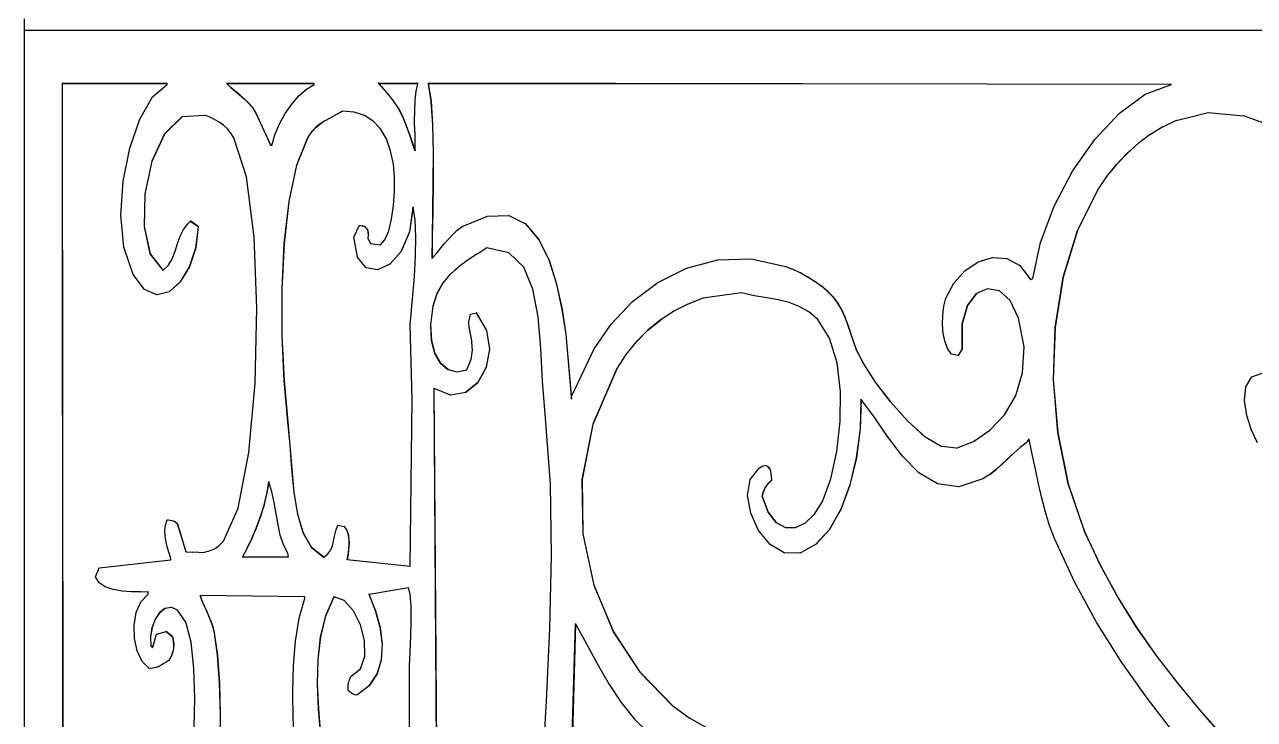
# Model space of a CAD drawing. Header units: inches. Extents: x -343 to 13887, y -13069 to -746.
# Drawn here: x 3742.76 to 3761.96, y -9094.11 to -9083.25 of the extents above; entities that cross this region are included whole.
import ezdxf

# ---------------------------------------------------------------- set-up
doc = ezdxf.new("R2010")
doc.units = ezdxf.units.IN
doc.header["$LTSCALE"] = 17
doc.header["$MEASUREMENT"] = 0
doc.layers.add('OUTLINE', color=1, linetype='Continuous', lineweight=25)

msp = doc.modelspace()

# ---------------------------------------------------------------- linework, layer by layer
for p, q in [((3742.755, -9117.163), (3742.755, -9083.338)), ((3742.755, -9083.338), (3763.077, -9083.338)), ((3743.347, -9084.168), (3743.344, -9084.168)), ((3743.344, -9084.168), (3743.344, -9084.178)), ((3743.347, -9084.178), (3743.344, -9084.178)), ((3743.344, -9084.178), (3743.352, -9097.878)), ((3743.347, -9084.168), (3744.979, -9084.168)), ((3743.347, -9084.178), (3743.347, -9084.168)), ((3744.979, -9084.178), (3743.347, -9084.178)), ((3743.355, -9097.878), (3743.347, -9084.178)), ((3744.754, -9084.382), (3744.979, -9084.188)), ((3744.979, -9084.178), (3744.979, -9084.168)), ((3744.979, -9084.188), (3744.979, -9084.178)), ((3745.906, -9084.168), (3745.917, -9084.178)), ((3745.909, -9084.168), (3745.906, -9084.168)), ((3745.92, -9084.178), (3745.909, -9084.168)), ((3745.909, -9084.168), (3747.276, -9084.168)), ((3745.92, -9084.178), (3745.917, -9084.178)), ((3745.917, -9084.178), (3745.973, -9084.233)), ((3745.976, -9084.233), (3745.92, -9084.178)), ((3747.276, -9084.178), (3745.92, -9084.178)), ((3745.973, -9084.233), (3746.042, -9084.293)), ((3745.976, -9084.233), (3745.973, -9084.233)), ((3746.045, -9084.293), (3745.976, -9084.233)), ((3747.038, -9084.364), (3747.156, -9084.261)), ((3747.156, -9084.261), (3747.276, -9084.188)), ((3747.276, -9084.178), (3747.276, -9084.168)), ((3747.276, -9084.188), (3747.276, -9084.178)), ((3748.277, -9084.168), (3748.412, -9084.317)), ((3748.28, -9084.168), (3748.277, -9084.168)), ((3748.29, -9084.178), (3748.28, -9084.168)), ((3748.28, -9084.168), (3748.896, -9084.168)), ((3748.894, -9084.178), (3748.29, -9084.178)), ((3748.414, -9084.317), (3748.29, -9084.178)), ((3748.871, -9084.289), (3748.894, -9084.178)), ((3748.894, -9084.178), (3748.896, -9084.168)), ((3749.058, -9084.168), (3749.101, -9084.447)), ((3749.061, -9084.168), (3749.058, -9084.168)), ((3749.062, -9084.178), (3749.061, -9084.168)), ((3754.908, -9084.178), (3749.061, -9084.168)), ((3754.908, -9084.178), (3749.062, -9084.178)), ((3749.104, -9084.447), (3749.062, -9084.178)), ((3760.662, -9084.188), (3754.908, -9084.178)), ((3760.254, -9084.34), (3760.662, -9084.188)), ((3744.555, -9084.729), (3744.754, -9084.382)), ((3746.042, -9084.293), (3746.112, -9084.35)), ((3746.045, -9084.293), (3746.042, -9084.293)), ((3746.115, -9084.35), (3746.045, -9084.293)), ((3746.112, -9084.35), (3746.182, -9084.409)), ((3746.115, -9084.35), (3746.112, -9084.35)), ((3746.184, -9084.409), (3746.115, -9084.35)), ((3746.182, -9084.409), (3746.248, -9084.472)), ((3746.184, -9084.409), (3746.182, -9084.409)), ((3746.251, -9084.472), (3746.184, -9084.409)), ((3746.248, -9084.472), (3746.309, -9084.542)), ((3746.251, -9084.472), (3746.248, -9084.472)), ((3746.312, -9084.542), (3746.251, -9084.472)), ((3746.926, -9084.493), (3747.038, -9084.364)), ((3748.412, -9084.317), (3748.512, -9084.441)), ((3748.414, -9084.317), (3748.412, -9084.317)), ((3748.515, -9084.441), (3748.414, -9084.317)), ((3748.512, -9084.441), (3748.589, -9084.555)), ((3748.515, -9084.441), (3748.512, -9084.441)), ((3748.591, -9084.555), (3748.515, -9084.441)), ((3748.847, -9084.591), (3748.855, -9084.432)), ((3748.855, -9084.432), (3748.871, -9084.289)), ((3749.101, -9084.447), (3749.126, -9084.819)), ((3749.104, -9084.447), (3749.101, -9084.447)), ((3749.128, -9084.819), (3749.104, -9084.447)), ((3759.849, -9084.636), (3760.254, -9084.34)), ((3746.309, -9084.542), (3746.363, -9084.624)), ((3746.312, -9084.542), (3746.309, -9084.542)), ((3746.366, -9084.624), (3746.312, -9084.542)), ((3746.363, -9084.624), (3746.599, -9085.142)), ((3746.366, -9084.624), (3746.363, -9084.624)), ((3746.601, -9085.142), (3746.366, -9084.624)), ((3746.735, -9084.803), (3746.824, -9084.641)), ((3746.824, -9084.641), (3746.926, -9084.493)), ((3747.627, -9084.658), (3747.459, -9084.749)), ((3747.63, -9084.658), (3747.627, -9084.658)), ((3747.718, -9084.603), (3747.63, -9084.658)), ((3747.903, -9084.617), (3747.718, -9084.603)), ((3748.063, -9084.669), (3747.903, -9084.617)), ((3748.589, -9084.555), (3748.651, -9084.675)), ((3748.591, -9084.555), (3748.589, -9084.555)), ((3748.654, -9084.675), (3748.591, -9084.555)), ((3748.845, -9084.757), (3748.847, -9084.591)), ((3759.465, -9085.047), (3759.849, -9084.636)), ((3760.738, -9084.748), (3761.236, -9084.624)), ((3761.236, -9084.624), (3761.787, -9084.678)), ((3744.397, -9085.184), (3744.555, -9084.729)), ((3745.218, -9084.688), (3744.94, -9084.955)), ((3744.943, -9084.955), (3745.221, -9084.688)), ((3745.221, -9084.688), (3745.218, -9084.688)), ((3745.221, -9084.688), (3745.568, -9084.665)), ((3745.646, -9084.695), (3745.568, -9084.665)), ((3745.722, -9084.731), (3745.646, -9084.695)), ((3745.793, -9084.774), (3745.722, -9084.731)), ((3745.86, -9084.824), (3745.793, -9084.774)), ((3745.922, -9084.881), (3745.86, -9084.824)), ((3746.664, -9084.972), (3746.735, -9084.803)), ((3747.303, -9084.855), (3747.235, -9084.926)), ((3747.238, -9084.926), (3747.306, -9084.855)), ((3747.377, -9084.798), (3747.303, -9084.855)), ((3747.306, -9084.855), (3747.303, -9084.855)), ((3747.306, -9084.855), (3747.38, -9084.798)), ((3747.38, -9084.798), (3747.377, -9084.798)), ((3747.456, -9084.749), (3747.38, -9084.798)), ((3747.459, -9084.749), (3747.456, -9084.749)), ((3748.2, -9084.758), (3748.063, -9084.669)), ((3748.314, -9084.881), (3748.2, -9084.758)), ((3748.651, -9084.675), (3748.709, -9084.816)), ((3748.654, -9084.675), (3748.651, -9084.675)), ((3748.712, -9084.816), (3748.654, -9084.675)), ((3748.709, -9084.816), (3748.773, -9084.994)), ((3748.712, -9084.816), (3748.709, -9084.816)), ((3748.776, -9084.994), (3748.712, -9084.816)), ((3748.846, -9084.924), (3748.845, -9084.757)), ((3749.126, -9084.819), (3749.135, -9085.251)), ((3749.128, -9084.819), (3749.126, -9084.819)), ((3749.138, -9085.251), (3749.128, -9084.819)), ((3760.528, -9084.85), (3760.333, -9084.97)), ((3760.531, -9084.85), (3760.528, -9084.85)), ((3760.735, -9084.748), (3760.531, -9084.85)), ((3760.738, -9084.748), (3760.735, -9084.748)), ((3762.276, -9084.852), (3761.787, -9084.678)), ((3744.94, -9084.955), (3744.743, -9085.385)), ((3744.746, -9085.385), (3744.943, -9084.955)), ((3744.943, -9084.955), (3744.94, -9084.955)), ((3745.977, -9084.946), (3745.922, -9084.881)), ((3746.024, -9085.018), (3745.977, -9084.946)), ((3746.22, -9085.632), (3746.024, -9085.018)), ((3746.613, -9085.142), (3746.664, -9084.972)), ((3747.173, -9085.018), (3747.001, -9085.449)), ((3747.004, -9085.449), (3747.176, -9085.018)), ((3747.235, -9084.926), (3747.173, -9085.018)), ((3747.176, -9085.018), (3747.173, -9085.018)), ((3747.176, -9085.018), (3747.238, -9084.926)), ((3747.238, -9084.926), (3747.235, -9084.926)), ((3748.404, -9085.037), (3748.314, -9084.881)), ((3748.47, -9085.221), (3748.404, -9085.037)), ((3748.773, -9084.994), (3748.852, -9085.225)), ((3748.776, -9084.994), (3748.773, -9084.994)), ((3748.851, -9085.217), (3748.776, -9084.994)), ((3748.846, -9084.924), (3748.851, -9085.217)), ((3759.119, -9085.541), (3759.465, -9085.047)), ((3760.33, -9084.97), (3760.145, -9085.109)), ((3760.333, -9084.97), (3760.33, -9084.97)), ((3744.293, -9085.699), (3744.397, -9085.184)), ((3746.601, -9085.142), (3746.599, -9085.142)), ((3746.613, -9085.142), (3746.601, -9085.142)), ((3748.513, -9085.433), (3748.47, -9085.221)), ((3748.852, -9085.225), (3748.851, -9085.217)), ((3760.142, -9085.109), (3759.966, -9085.266)), ((3759.969, -9085.266), (3760.145, -9085.109)), ((3760.145, -9085.109), (3760.142, -9085.109)), ((3744.743, -9085.385), (3744.634, -9085.895)), ((3744.637, -9085.895), (3744.746, -9085.385)), ((3744.746, -9085.385), (3744.743, -9085.385)), ((3749.135, -9085.251), (3749.134, -9085.71)), ((3749.138, -9085.251), (3749.135, -9085.251)), ((3749.137, -9085.71), (3749.138, -9085.251)), ((3759.966, -9085.266), (3759.802, -9085.438)), ((3759.804, -9085.438), (3759.969, -9085.266)), ((3759.969, -9085.266), (3759.966, -9085.266)), ((3747.001, -9085.449), (3746.881, -9086.014)), ((3746.884, -9086.014), (3747.004, -9085.449)), ((3747.004, -9085.449), (3747.001, -9085.449)), ((3748.531, -9085.637), (3748.513, -9085.433)), ((3758.83, -9086.087), (3759.119, -9085.541)), ((3759.802, -9085.438), (3759.65, -9085.625)), ((3759.653, -9085.625), (3759.804, -9085.438)), ((3759.804, -9085.438), (3759.802, -9085.438)), ((3744.258, -9086.23), (3744.293, -9085.699)), ((3746.338, -9086.565), (3746.22, -9085.632)), ((3748.532, -9085.857), (3748.531, -9085.637)), ((3749.134, -9085.71), (3749.128, -9086.161)), ((3749.131, -9086.161), (3749.137, -9085.71)), ((3749.137, -9085.71), (3749.134, -9085.71)), ((3759.65, -9085.625), (3759.513, -9085.827)), ((3759.516, -9085.827), (3759.653, -9085.625)), ((3759.653, -9085.625), (3759.65, -9085.625)), ((3744.634, -9085.895), (3744.622, -9086.405)), ((3744.625, -9086.405), (3744.637, -9085.895)), ((3744.637, -9085.895), (3744.634, -9085.895)), ((3748.517, -9086.079), (3748.532, -9085.857)), ((3759.513, -9085.827), (3759.193, -9086.469)), ((3759.196, -9086.469), (3759.516, -9085.827)), ((3759.516, -9085.827), (3759.513, -9085.827)), ((3746.881, -9086.014), (3746.806, -9086.673)), ((3746.809, -9086.673), (3746.884, -9086.014)), ((3746.884, -9086.014), (3746.881, -9086.014)), ((3748.486, -9086.289), (3748.517, -9086.079)), ((3748.822, -9086.096), (3748.765, -9086.491)), ((3748.768, -9086.491), (3748.824, -9086.106)), ((3748.824, -9086.106), (3748.822, -9086.096)), ((3748.855, -9086.3), (3748.824, -9086.106)), ((3749.128, -9086.161), (3749.121, -9086.57)), ((3749.123, -9086.57), (3749.131, -9086.161)), ((3749.131, -9086.161), (3749.128, -9086.161)), ((3758.617, -9086.656), (3758.83, -9086.087)), ((3744.305, -9086.73), (3744.258, -9086.23)), ((3745.235, -9086.45), (3745.303, -9086.366)), ((3745.303, -9086.366), (3745.347, -9086.324)), ((3745.35, -9086.324), (3745.347, -9086.324)), ((3745.347, -9086.324), (3745.349, -9086.326)), ((3745.35, -9086.324), (3745.349, -9086.326)), ((3745.349, -9086.326), (3745.465, -9086.407)), ((3745.465, -9086.407), (3745.35, -9086.324)), ((3747.894, -9086.573), (3747.983, -9086.387)), ((3747.986, -9086.387), (3747.983, -9086.387)), ((3747.986, -9086.387), (3748.028, -9086.393)), ((3748.44, -9086.471), (3748.486, -9086.289)), ((3748.865, -9086.565), (3748.855, -9086.3)), ((3749.588, -9086.407), (3749.985, -9086.242)), ((3749.985, -9086.242), (3750.313, -9086.233)), ((3750.316, -9086.233), (3750.313, -9086.233)), ((3750.316, -9086.233), (3750.576, -9086.365)), ((3750.576, -9086.365), (3750.784, -9086.609)), ((3750.579, -9086.365), (3750.576, -9086.365)), ((3750.787, -9086.609), (3750.579, -9086.365)), ((3744.622, -9086.405), (3744.714, -9086.831)), ((3744.625, -9086.405), (3744.622, -9086.405)), ((3744.717, -9086.831), (3744.625, -9086.405)), ((3745.144, -9086.672), (3745.184, -9086.555)), ((3745.184, -9086.555), (3745.235, -9086.45)), ((3745.465, -9086.407), (3745.427, -9086.741)), ((3745.43, -9086.741), (3745.468, -9086.407)), ((3745.468, -9086.407), (3745.465, -9086.407)), ((3746.382, -9087.684), (3746.338, -9086.565)), ((3747.953, -9086.883), (3747.894, -9086.573)), ((3748.031, -9086.393), (3748.028, -9086.393)), ((3748.031, -9086.393), (3748.064, -9086.407)), ((3748.064, -9086.407), (3748.091, -9086.429)), ((3748.067, -9086.407), (3748.064, -9086.407)), ((3748.094, -9086.429), (3748.067, -9086.407)), ((3748.091, -9086.429), (3748.109, -9086.459)), ((3748.094, -9086.429), (3748.091, -9086.429)), ((3748.112, -9086.459), (3748.094, -9086.429)), ((3748.109, -9086.459), (3748.119, -9086.496)), ((3748.112, -9086.459), (3748.109, -9086.459)), ((3748.122, -9086.496), (3748.112, -9086.459)), ((3748.121, -9086.541), (3748.115, -9086.594)), ((3748.118, -9086.594), (3748.124, -9086.541)), ((3748.119, -9086.496), (3748.121, -9086.541)), ((3748.122, -9086.496), (3748.119, -9086.496)), ((3748.124, -9086.541), (3748.121, -9086.541)), ((3748.124, -9086.541), (3748.122, -9086.496)), ((3748.38, -9086.612), (3748.44, -9086.471)), ((3748.765, -9086.491), (3748.633, -9086.795)), ((3748.636, -9086.795), (3748.768, -9086.491)), ((3748.768, -9086.491), (3748.765, -9086.491)), ((3748.859, -9086.867), (3748.865, -9086.565)), ((3749.121, -9086.57), (3749.117, -9086.905)), ((3749.12, -9086.902), (3749.123, -9086.57)), ((3749.123, -9086.57), (3749.121, -9086.57)), ((3749.373, -9086.601), (3749.44, -9086.528)), ((3749.44, -9086.528), (3749.512, -9086.463)), ((3749.512, -9086.463), (3749.588, -9086.407)), ((3759.193, -9086.469), (3758.971, -9087.196)), ((3758.974, -9087.196), (3759.196, -9086.469)), ((3759.196, -9086.469), (3759.193, -9086.469)), ((3744.449, -9087.154), (3744.305, -9086.73)), ((3745.105, -9086.793), (3745.144, -9086.672)), ((3745.427, -9086.741), (3745.33, -9087.036)), ((3745.332, -9087.036), (3745.43, -9086.741)), ((3745.43, -9086.741), (3745.427, -9086.741)), ((3746.806, -9086.673), (3746.772, -9087.386)), ((3746.775, -9087.386), (3746.809, -9086.673)), ((3746.809, -9086.673), (3746.806, -9086.673)), ((3748.115, -9086.594), (3748.16, -9086.677)), ((3748.118, -9086.594), (3748.115, -9086.594)), ((3748.162, -9086.677), (3748.118, -9086.594)), ((3748.162, -9086.677), (3748.16, -9086.677)), ((3748.307, -9086.698), (3748.162, -9086.677)), ((3748.307, -9086.698), (3748.38, -9086.612)), ((3749.181, -9086.832), (3749.244, -9086.756)), ((3749.244, -9086.756), (3749.308, -9086.677)), ((3749.308, -9086.677), (3749.373, -9086.601)), ((3749.971, -9086.739), (3749.83, -9086.831)), ((3750.317, -9086.817), (3749.971, -9086.739)), ((3750.784, -9086.609), (3750.944, -9086.933)), ((3750.787, -9086.609), (3750.784, -9086.609)), ((3750.947, -9086.933), (3750.787, -9086.609)), ((3758.497, -9087.216), (3758.617, -9086.656)), ((3744.714, -9086.831), (3744.92, -9087.092)), ((3744.717, -9086.831), (3744.714, -9086.831)), ((3744.921, -9087.09), (3744.717, -9086.831)), ((3745.001, -9087.012), (3745.06, -9086.909)), ((3745.06, -9086.909), (3745.105, -9086.793)), ((3748.086, -9087.05), (3747.953, -9086.883)), ((3748.633, -9086.795), (3748.456, -9086.996)), ((3748.459, -9086.996), (3748.636, -9086.795)), ((3748.636, -9086.795), (3748.633, -9086.795)), ((3748.841, -9087.18), (3748.859, -9086.867)), ((3749.117, -9086.905), (3749.12, -9086.902)), ((3749.12, -9086.902), (3749.181, -9086.832)), ((3749.68, -9086.926), (3749.539, -9087.03)), ((3749.683, -9086.926), (3749.68, -9086.926)), ((3749.828, -9086.831), (3749.683, -9086.926)), ((3749.83, -9086.831), (3749.828, -9086.831)), ((3750.549, -9087.043), (3750.317, -9086.817)), ((3750.944, -9086.933), (3751.062, -9087.307)), ((3750.947, -9086.933), (3750.944, -9086.933)), ((3751.065, -9087.307), (3750.947, -9086.933)), ((3753.091, -9087.056), (3753.579, -9086.926)), ((3753.579, -9086.926), (3754.099, -9086.911)), ((3754.102, -9086.911), (3754.099, -9086.911)), ((3754.102, -9086.911), (3754.639, -9087.03)), ((3757.436, -9087.099), (3757.643, -9086.96)), ((3757.643, -9086.96), (3757.867, -9086.89)), ((3757.87, -9086.89), (3757.867, -9086.89)), ((3757.87, -9086.89), (3758.091, -9086.903)), ((3758.094, -9086.903), (3758.091, -9086.903)), ((3758.094, -9086.903), (3758.297, -9087.014)), ((3744.629, -9087.389), (3744.449, -9087.154)), ((3744.92, -9087.092), (3744.921, -9087.09)), ((3744.921, -9087.09), (3745.001, -9087.012)), ((3745.33, -9087.036), (3745.186, -9087.272)), ((3745.189, -9087.272), (3745.332, -9087.036)), ((3745.332, -9087.036), (3745.33, -9087.036)), ((3748.264, -9087.084), (3748.086, -9087.05)), ((3748.266, -9087.084), (3748.264, -9087.084)), ((3748.456, -9086.996), (3748.266, -9087.084)), ((3748.459, -9086.996), (3748.456, -9086.996)), ((3749.403, -9087.148), (3749.286, -9087.287)), ((3749.289, -9087.287), (3749.405, -9087.148)), ((3749.536, -9087.03), (3749.403, -9087.148)), ((3749.405, -9087.148), (3749.403, -9087.148)), ((3749.405, -9087.148), (3749.539, -9087.03)), ((3749.539, -9087.03), (3749.536, -9087.03)), ((3750.693, -9087.387), (3750.549, -9087.043)), ((3752.643, -9087.281), (3753.091, -9087.056)), ((3754.642, -9087.03), (3754.639, -9087.03)), ((3754.642, -9087.03), (3754.756, -9087.075)), ((3754.759, -9087.075), (3754.756, -9087.075)), ((3754.759, -9087.075), (3754.871, -9087.129)), ((3754.874, -9087.129), (3754.871, -9087.129)), ((3754.874, -9087.129), (3754.982, -9087.19)), ((3757.263, -9087.293), (3757.436, -9087.099)), ((3758.297, -9087.014), (3758.467, -9087.237)), ((3758.3, -9087.014), (3758.297, -9087.014)), ((3758.469, -9087.236), (3758.3, -9087.014)), ((3745.186, -9087.272), (3745.012, -9087.425)), ((3745.015, -9087.425), (3745.189, -9087.272)), ((3745.189, -9087.272), (3745.186, -9087.272)), ((3748.818, -9087.48), (3748.841, -9087.18)), ((3749.286, -9087.287), (3749.193, -9087.453)), ((3749.196, -9087.453), (3749.289, -9087.287)), ((3749.289, -9087.287), (3749.286, -9087.287)), ((3751.062, -9087.307), (3751.148, -9087.702)), ((3751.065, -9087.307), (3751.062, -9087.307)), ((3751.151, -9087.702), (3751.065, -9087.307)), ((3752.247, -9087.579), (3752.643, -9087.281)), ((3754.985, -9087.19), (3754.982, -9087.19)), ((3754.985, -9087.19), (3755.09, -9087.259)), ((3755.092, -9087.259), (3755.09, -9087.259)), ((3755.092, -9087.259), (3755.191, -9087.335)), ((3755.191, -9087.335), (3755.287, -9087.417)), ((3755.194, -9087.335), (3755.191, -9087.335)), ((3755.29, -9087.417), (3755.194, -9087.335)), ((3757.142, -9087.527), (3757.263, -9087.293)), ((3758.467, -9087.237), (3758.469, -9087.236)), ((3758.469, -9087.236), (3758.497, -9087.216)), ((3758.971, -9087.196), (3758.847, -9087.983)), ((3758.849, -9087.983), (3758.974, -9087.196)), ((3758.974, -9087.196), (3758.971, -9087.196)), ((3744.821, -9087.471), (3744.629, -9087.389)), ((3744.824, -9087.471), (3744.821, -9087.471)), ((3744.823, -9087.471), (3744.824, -9087.471)), ((3745.012, -9087.425), (3744.824, -9087.471)), ((3745.015, -9087.425), (3745.012, -9087.425)), ((3746.772, -9087.386), (3746.774, -9088.114)), ((3746.775, -9087.386), (3746.772, -9087.386)), ((3746.777, -9088.114), (3746.775, -9087.386)), ((3748.778, -9087.942), (3748.818, -9087.48)), ((3749.193, -9087.453), (3749.131, -9087.652)), ((3749.134, -9087.652), (3749.196, -9087.453)), ((3749.196, -9087.453), (3749.193, -9087.453)), ((3750.773, -9087.818), (3750.693, -9087.387)), ((3753.343, -9087.527), (3753.115, -9087.617)), ((3753.346, -9087.527), (3753.343, -9087.527)), ((3753.947, -9087.444), (3753.346, -9087.527)), ((3754.151, -9087.487), (3753.947, -9087.444)), ((3754.343, -9087.521), (3754.151, -9087.487)), ((3754.523, -9087.553), (3754.343, -9087.521)), ((3755.287, -9087.417), (3755.375, -9087.507)), ((3755.29, -9087.417), (3755.287, -9087.417)), ((3755.378, -9087.507), (3755.29, -9087.417)), ((3755.375, -9087.507), (3755.452, -9087.604)), ((3755.378, -9087.507), (3755.375, -9087.507)), ((3755.455, -9087.604), (3755.378, -9087.507)), ((3757.109, -9087.652), (3757.142, -9087.527)), ((3757.617, -9087.455), (3757.477, -9087.641)), ((3757.48, -9087.641), (3757.62, -9087.455)), ((3757.62, -9087.455), (3757.617, -9087.455)), ((3757.792, -9087.377), (3757.62, -9087.455)), ((3757.976, -9087.412), (3757.792, -9087.377)), ((3758.145, -9087.564), (3757.976, -9087.412)), ((3746.354, -9088.853), (3746.382, -9087.684)), ((3749.131, -9087.652), (3749.095, -9087.94)), ((3749.098, -9087.94), (3749.134, -9087.652)), ((3749.134, -9087.652), (3749.131, -9087.652)), ((3751.148, -9087.702), (3751.208, -9088.087)), ((3751.151, -9087.702), (3751.148, -9087.702)), ((3751.211, -9088.087), (3751.151, -9087.702)), ((3751.912, -9087.93), (3752.247, -9087.579)), ((3752.891, -9087.731), (3752.684, -9087.868)), ((3752.894, -9087.731), (3752.891, -9087.731)), ((3753.113, -9087.617), (3752.894, -9087.731)), ((3753.115, -9087.617), (3753.113, -9087.617)), ((3754.692, -9087.594), (3754.523, -9087.553)), ((3754.851, -9087.653), (3754.692, -9087.594)), ((3755, -9087.738), (3754.851, -9087.653)), ((3755.452, -9087.604), (3755.513, -9087.709)), ((3755.455, -9087.604), (3755.452, -9087.604)), ((3755.516, -9087.709), (3755.455, -9087.604)), ((3755.513, -9087.709), (3755.563, -9087.821)), ((3755.516, -9087.709), (3755.513, -9087.709)), ((3755.566, -9087.821), (3755.516, -9087.709)), ((3757.091, -9087.792), (3757.109, -9087.652)), ((3757.477, -9087.641), (3757.394, -9087.929)), ((3757.397, -9087.929), (3757.48, -9087.641)), ((3757.48, -9087.641), (3757.477, -9087.641)), ((3758.276, -9087.838), (3758.145, -9087.564)), ((3749.693, -9087.893), (3749.72, -9087.776)), ((3749.698, -9088.001), (3749.693, -9087.893)), ((3749.72, -9087.776), (3749.809, -9087.755)), ((3749.812, -9087.755), (3749.808, -9087.756)), ((3749.812, -9087.755), (3749.809, -9087.755)), ((3749.809, -9087.755), (3749.97, -9088.028)), ((3749.973, -9088.028), (3749.812, -9087.755)), ((3750.814, -9088.306), (3750.773, -9087.818)), ((3752.681, -9087.868), (3752.484, -9088.027)), ((3752.487, -9088.027), (3752.684, -9087.868)), ((3752.684, -9087.868), (3752.681, -9087.868)), ((3755.139, -9087.859), (3755, -9087.738)), ((3755.325, -9088.152), (3755.139, -9087.859)), ((3755.563, -9087.821), (3755.607, -9087.94)), ((3755.566, -9087.821), (3755.563, -9087.821)), ((3755.61, -9087.94), (3755.566, -9087.821)), ((3757.088, -9087.938), (3757.091, -9087.792)), ((3758.361, -9088.287), (3758.276, -9087.838)), ((3746.774, -9088.114), (3746.806, -9088.817)), ((3746.777, -9088.114), (3746.774, -9088.114)), ((3746.809, -9088.817), (3746.777, -9088.114)), ((3748.807, -9089.103), (3748.778, -9087.942)), ((3749.095, -9087.94), (3749.107, -9088.188)), ((3749.098, -9087.94), (3749.095, -9087.94)), ((3749.109, -9088.188), (3749.098, -9087.94)), ((3749.698, -9088.001), (3749.741, -9088.217)), ((3749.973, -9088.028), (3749.97, -9088.028)), ((3749.97, -9088.028), (3750.015, -9088.322)), ((3750.018, -9088.322), (3749.973, -9088.028)), ((3751.208, -9088.087), (3751.296, -9089.103)), ((3751.211, -9088.087), (3751.208, -9088.087)), ((3751.296, -9089.062), (3751.211, -9088.087)), ((3751.649, -9088.315), (3751.912, -9087.93)), ((3752.484, -9088.027), (3752.304, -9088.208)), ((3752.307, -9088.208), (3752.487, -9088.027)), ((3752.487, -9088.027), (3752.484, -9088.027)), ((3755.607, -9087.94), (3755.693, -9088.197)), ((3755.61, -9087.94), (3755.607, -9087.94)), ((3755.696, -9088.197), (3755.61, -9087.94)), ((3757.1, -9088.08), (3757.088, -9087.938)), ((3757.128, -9088.211), (3757.1, -9088.08)), ((3757.394, -9087.929), (3757.392, -9088.315)), ((3757.397, -9087.929), (3757.394, -9087.929)), ((3757.395, -9088.315), (3757.397, -9087.929)), ((3758.847, -9087.983), (3758.818, -9088.801)), ((3758.821, -9088.801), (3758.849, -9087.983)), ((3758.849, -9087.983), (3758.847, -9087.983)), ((3749.109, -9088.188), (3749.107, -9088.188)), ((3749.107, -9088.188), (3749.159, -9088.39)), ((3749.162, -9088.39), (3749.109, -9088.188)), ((3749.75, -9088.339), (3749.741, -9088.217)), ((3750.843, -9088.82), (3750.814, -9088.306)), ((3752.304, -9088.208), (3752.143, -9088.408)), ((3752.146, -9088.408), (3752.307, -9088.208)), ((3752.307, -9088.208), (3752.304, -9088.208)), ((3755.441, -9088.537), (3755.325, -9088.152)), ((3755.693, -9088.197), (3755.743, -9088.336)), ((3755.696, -9088.197), (3755.693, -9088.197)), ((3755.746, -9088.336), (3755.696, -9088.197)), ((3757.172, -9088.32), (3757.128, -9088.211)), ((3758.339, -9088.692), (3758.361, -9088.287)), ((3749.162, -9088.39), (3749.159, -9088.39)), ((3749.159, -9088.39), (3749.247, -9088.542)), ((3749.25, -9088.542), (3749.162, -9088.39)), ((3749.662, -9088.647), (3749.728, -9088.48)), ((3749.728, -9088.48), (3749.75, -9088.339)), ((3750.015, -9088.322), (3749.963, -9088.605)), ((3749.966, -9088.605), (3750.018, -9088.322)), ((3750.018, -9088.322), (3750.015, -9088.322)), ((3751.296, -9089.062), (3751.649, -9088.315)), ((3752.143, -9088.408), (3752.003, -9088.626)), ((3752.006, -9088.626), (3752.146, -9088.408)), ((3752.146, -9088.408), (3752.143, -9088.408)), ((3755.743, -9088.336), (3755.854, -9088.554)), ((3755.746, -9088.336), (3755.743, -9088.336)), ((3755.857, -9088.554), (3755.746, -9088.336)), ((3757.23, -9088.398), (3757.172, -9088.32)), ((3757.334, -9088.419), (3757.23, -9088.398)), ((3757.392, -9088.315), (3757.334, -9088.419)), ((3757.336, -9088.419), (3757.334, -9088.419)), ((3757.336, -9088.419), (3757.395, -9088.315)), ((3757.395, -9088.315), (3757.392, -9088.315)), ((3749.25, -9088.542), (3749.247, -9088.542)), ((3749.247, -9088.542), (3749.364, -9088.639)), ((3749.367, -9088.639), (3749.25, -9088.542)), ((3749.367, -9088.639), (3749.364, -9088.639)), ((3749.367, -9088.639), (3749.504, -9088.676)), ((3749.504, -9088.676), (3749.662, -9088.647)), ((3749.963, -9088.605), (3749.832, -9088.842)), ((3749.834, -9088.842), (3749.966, -9088.605)), ((3749.966, -9088.605), (3749.963, -9088.605)), ((3752.003, -9088.626), (3751.629, -9089.492)), ((3751.632, -9089.492), (3752.006, -9088.626)), ((3752.006, -9088.626), (3752.003, -9088.626)), ((3755.493, -9088.983), (3755.441, -9088.537)), ((3755.854, -9088.554), (3756.038, -9088.837)), ((3755.857, -9088.554), (3755.854, -9088.554)), ((3756.04, -9088.837), (3755.857, -9088.554)), ((3758.23, -9089.048), (3758.339, -9088.692)), ((3761.917, -9088.757), (3762.105, -9088.689)), ((3746.256, -9089.939), (3746.354, -9088.853)), ((3746.806, -9088.817), (3746.864, -9089.456)), ((3746.809, -9088.817), (3746.806, -9088.817)), ((3746.866, -9089.456), (3746.809, -9088.817)), ((3749.832, -9088.842), (3749.64, -9088.999)), ((3749.642, -9088.999), (3749.834, -9088.842)), ((3749.834, -9088.842), (3749.832, -9088.842)), ((3750.884, -9089.332), (3750.843, -9088.82)), ((3756.038, -9088.837), (3756.273, -9089.147)), ((3756.04, -9088.837), (3756.038, -9088.837)), ((3756.276, -9089.147), (3756.04, -9088.837)), ((3758.818, -9088.801), (3758.886, -9089.624)), ((3758.821, -9088.801), (3758.818, -9088.801)), ((3758.889, -9089.624), (3758.821, -9088.801)), ((3761.822, -9088.912), (3761.917, -9088.757)), ((3749.146, -9088.938), (3749.205, -9097.191)), ((3749.149, -9088.938), (3749.146, -9088.938)), ((3749.208, -9097.187), (3749.149, -9088.938)), ((3749.405, -9089.042), (3749.149, -9088.938)), ((3749.408, -9089.042), (3749.405, -9089.042)), ((3749.64, -9088.999), (3749.408, -9089.042)), ((3749.642, -9088.999), (3749.64, -9088.999)), ((3751.296, -9089.103), (3751.296, -9089.062)), ((3755.49, -9089.455), (3755.493, -9088.983)), ((3758.053, -9089.349), (3758.23, -9089.048)), ((3761.802, -9089.122), (3761.822, -9088.912)), ((3748.778, -9091.716), (3748.807, -9089.103)), ((3755.817, -9089.103), (3755.803, -9089.565)), ((3755.806, -9089.565), (3755.82, -9089.107)), ((3755.82, -9089.107), (3755.817, -9089.103)), ((3756.019, -9089.377), (3755.82, -9089.107)), ((3756.273, -9089.147), (3756.539, -9089.444)), ((3756.276, -9089.147), (3756.273, -9089.147)), ((3756.542, -9089.444), (3756.276, -9089.147)), ((3761.838, -9089.358), (3761.802, -9089.122)), ((3746.864, -9089.456), (3746.898, -9089.822)), ((3746.866, -9089.456), (3746.864, -9089.456)), ((3746.9, -9089.822), (3746.866, -9089.456)), ((3750.966, -9090.43), (3750.884, -9089.332)), ((3755.437, -9089.92), (3755.49, -9089.455)), ((3756.231, -9089.687), (3756.019, -9089.377)), ((3756.539, -9089.444), (3756.813, -9089.69)), ((3756.542, -9089.444), (3756.539, -9089.444)), ((3756.816, -9089.69), (3756.542, -9089.444)), ((3757.826, -9089.59), (3758.053, -9089.349)), ((3761.912, -9089.589), (3761.838, -9089.358)), ((3751.629, -9089.492), (3751.46, -9090.361)), ((3751.463, -9090.361), (3751.632, -9089.492)), ((3751.632, -9089.492), (3751.629, -9089.492)), ((3755.803, -9089.565), (3755.745, -9090.018)), ((3755.747, -9090.018), (3755.806, -9089.565)), ((3755.806, -9089.565), (3755.803, -9089.565)), ((3757.571, -9089.766), (3757.826, -9089.59)), ((3758.889, -9089.624), (3758.886, -9089.624)), ((3758.886, -9089.624), (3759.049, -9090.425)), ((3759.052, -9090.425), (3758.889, -9089.624)), ((3762.007, -9089.784), (3761.912, -9089.589)), ((3746.898, -9089.822), (3746.926, -9090.197)), ((3746.9, -9089.822), (3746.898, -9089.822)), ((3746.929, -9090.197), (3746.9, -9089.822)), ((3756.462, -9089.993), (3756.231, -9089.687)), ((3756.816, -9089.69), (3756.813, -9089.69)), ((3756.816, -9089.69), (3757.076, -9089.845)), ((3757.079, -9089.845), (3757.076, -9089.845)), ((3757.304, -9089.871), (3757.079, -9089.845)), ((3757.304, -9089.871), (3757.571, -9089.766)), ((3758.394, -9089.788), (3758.301, -9089.86)), ((3758.438, -9089.726), (3758.394, -9089.788)), ((3758.397, -9089.788), (3758.394, -9089.788)), ((3758.397, -9089.788), (3758.439, -9089.729)), ((3758.439, -9089.729), (3758.438, -9089.726)), ((3758.49, -9089.963), (3758.439, -9089.729)), ((3746.091, -9090.807), (3746.256, -9089.939)), ((3755.343, -9090.347), (3755.437, -9089.92)), ((3755.745, -9090.018), (3755.643, -9090.444)), ((3755.646, -9090.444), (3755.747, -9090.018)), ((3755.747, -9090.018), (3755.745, -9090.018)), ((3756.718, -9090.253), (3756.462, -9089.993)), ((3758.206, -9089.942), (3758.021, -9090.116)), ((3758.024, -9090.116), (3758.209, -9089.942)), ((3758.299, -9089.86), (3758.206, -9089.942)), ((3758.209, -9089.942), (3758.206, -9089.942)), ((3758.209, -9089.942), (3758.301, -9089.86)), ((3758.301, -9089.86), (3758.299, -9089.86)), ((3758.539, -9090.197), (3758.49, -9089.963)), ((3746.926, -9090.197), (3746.961, -9090.562)), ((3746.929, -9090.197), (3746.926, -9090.197)), ((3746.964, -9090.562), (3746.929, -9090.197)), ((3754.082, -9090.36), (3754.226, -9090.182)), ((3754.226, -9090.182), (3754.255, -9090.159)), ((3754.255, -9090.159), (3754.284, -9090.146)), ((3754.284, -9090.146), (3754.312, -9090.142)), ((3754.315, -9090.142), (3754.312, -9090.142)), ((3754.312, -9090.142), (3754.314, -9090.142)), ((3754.315, -9090.142), (3754.314, -9090.142)), ((3754.339, -9090.147), (3754.315, -9090.142)), ((3754.342, -9090.147), (3754.339, -9090.147)), ((3754.342, -9090.147), (3754.364, -9090.162)), ((3754.364, -9090.162), (3754.385, -9090.188)), ((3754.366, -9090.162), (3754.364, -9090.162)), ((3754.388, -9090.188), (3754.366, -9090.162)), ((3754.385, -9090.188), (3754.403, -9090.223)), ((3754.388, -9090.188), (3754.385, -9090.188)), ((3754.406, -9090.223), (3754.388, -9090.188)), ((3754.403, -9090.223), (3754.418, -9090.368)), ((3754.406, -9090.223), (3754.403, -9090.223)), ((3754.421, -9090.368), (3754.406, -9090.223)), ((3757.925, -9090.201), (3757.824, -9090.28)), ((3757.827, -9090.28), (3757.928, -9090.201)), ((3758.021, -9090.116), (3757.925, -9090.201)), ((3757.928, -9090.201), (3757.925, -9090.201)), ((3757.928, -9090.201), (3758.024, -9090.116)), ((3758.024, -9090.116), (3758.021, -9090.116)), ((3758.587, -9090.426), (3758.539, -9090.197)), ((3746.535, -9090.592), (3746.571, -9090.395)), ((3746.569, -9090.389), (3746.552, -9090.483)), ((3746.571, -9090.395), (3746.552, -9090.483)), ((3746.571, -9090.395), (3746.569, -9090.389)), ((3746.618, -9090.55), (3746.571, -9090.395)), ((3751.46, -9090.361), (3751.473, -9091.209)), ((3751.463, -9090.361), (3751.46, -9090.361)), ((3751.476, -9091.209), (3751.463, -9090.361)), ((3754.043, -9090.607), (3754.082, -9090.36)), ((3754.386, -9090.398), (3754.36, -9090.425)), ((3754.363, -9090.425), (3754.389, -9090.398)), ((3754.418, -9090.368), (3754.386, -9090.398)), ((3754.389, -9090.398), (3754.386, -9090.398)), ((3754.389, -9090.398), (3754.421, -9090.368)), ((3754.421, -9090.368), (3754.418, -9090.368)), ((3755.213, -9090.7), (3755.343, -9090.347)), ((3757.008, -9090.427), (3756.718, -9090.253)), ((3757.716, -9090.348), (3757.341, -9090.472)), ((3757.719, -9090.348), (3757.716, -9090.348)), ((3757.824, -9090.28), (3757.719, -9090.348)), ((3757.827, -9090.28), (3757.824, -9090.28)), ((3746.489, -9090.779), (3746.535, -9090.592)), ((3746.532, -9090.592), (3746.507, -9090.692)), ((3746.552, -9090.483), (3746.532, -9090.592)), ((3746.535, -9090.592), (3746.532, -9090.592)), ((3746.654, -9090.72), (3746.618, -9090.55)), ((3746.961, -9090.562), (3747.016, -9090.9)), ((3746.964, -9090.562), (3746.961, -9090.562)), ((3747.019, -9090.9), (3746.964, -9090.562)), ((3750.984, -9091.552), (3750.966, -9090.43)), ((3754.094, -9090.885), (3754.043, -9090.607)), ((3754.286, -9090.563), (3754.271, -9090.617)), ((3754.273, -9090.617), (3754.289, -9090.563)), ((3754.302, -9090.519), (3754.286, -9090.563)), ((3754.289, -9090.563), (3754.286, -9090.563)), ((3754.289, -9090.563), (3754.305, -9090.519)), ((3754.319, -9090.483), (3754.302, -9090.519)), ((3754.305, -9090.519), (3754.302, -9090.519)), ((3754.305, -9090.519), (3754.322, -9090.483)), ((3754.338, -9090.453), (3754.319, -9090.483)), ((3754.322, -9090.483), (3754.319, -9090.483)), ((3754.322, -9090.483), (3754.341, -9090.453)), ((3754.36, -9090.425), (3754.338, -9090.453)), ((3754.341, -9090.453), (3754.338, -9090.453)), ((3754.341, -9090.453), (3754.363, -9090.425)), ((3754.363, -9090.425), (3754.36, -9090.425)), ((3755.643, -9090.444), (3755.501, -9090.824)), ((3755.504, -9090.824), (3755.646, -9090.444)), ((3755.646, -9090.444), (3755.643, -9090.444)), ((3757.338, -9090.472), (3757.008, -9090.427)), ((3757.341, -9090.472), (3757.338, -9090.472)), ((3758.639, -9090.65), (3758.587, -9090.426)), ((3759.052, -9090.425), (3759.049, -9090.425)), ((3759.049, -9090.425), (3759.307, -9091.177)), ((3759.31, -9091.177), (3759.052, -9090.425)), ((3745.862, -9091.322), (3746.091, -9090.807)), ((3746.486, -9090.779), (3746.432, -9090.955)), ((3746.434, -9090.955), (3746.489, -9090.779)), ((3746.507, -9090.692), (3746.486, -9090.779)), ((3746.489, -9090.779), (3746.486, -9090.779)), ((3746.507, -9090.692), (3746.489, -9090.779)), ((3746.683, -9090.894), (3746.654, -9090.72)), ((3754.271, -9090.617), (3754.364, -9090.87)), ((3754.273, -9090.617), (3754.271, -9090.617)), ((3754.367, -9090.87), (3754.273, -9090.617)), ((3755.091, -9090.899), (3755.213, -9090.7)), ((3758.695, -9090.868), (3758.639, -9090.65)), ((3744.955, -9091.072), (3744.979, -9090.991)), ((3744.979, -9090.991), (3744.996, -9090.991)), ((3744.996, -9090.991), (3745.027, -9090.993)), ((3745.03, -9090.993), (3745.027, -9090.993)), ((3745.03, -9090.993), (3745.053, -9090.997)), ((3745.056, -9090.997), (3745.053, -9090.997)), ((3745.056, -9090.997), (3745.073, -9091.003)), ((3746.432, -9090.955), (3746.371, -9091.119)), ((3746.373, -9091.119), (3746.434, -9090.955)), ((3746.434, -9090.955), (3746.432, -9090.955)), ((3746.712, -9091.066), (3746.683, -9090.894)), ((3747.016, -9090.9), (3747.103, -9091.193)), ((3747.019, -9090.9), (3747.016, -9090.9)), ((3747.106, -9091.193), (3747.019, -9090.9)), ((3754.217, -9091.154), (3754.094, -9090.885)), ((3754.364, -9090.87), (3754.489, -9091.032)), ((3754.367, -9090.87), (3754.364, -9090.87)), ((3754.492, -9091.032), (3754.367, -9090.87)), ((3754.947, -9091.038), (3755.091, -9090.899)), ((3755.501, -9090.824), (3755.322, -9091.141)), ((3755.324, -9091.141), (3755.504, -9090.824)), ((3755.504, -9090.824), (3755.501, -9090.824)), ((3758.76, -9091.079), (3758.695, -9090.868)), ((3744.947, -9091.158), (3744.955, -9091.072)), ((3744.952, -9091.247), (3744.947, -9091.158)), ((3745.076, -9091.003), (3745.073, -9091.003)), ((3745.076, -9091.003), (3745.09, -9091.011)), ((3745.093, -9091.011), (3745.09, -9091.011)), ((3745.093, -9091.011), (3745.106, -9091.022)), ((3745.106, -9091.022), (3745.122, -9091.036)), ((3745.109, -9091.022), (3745.106, -9091.022)), ((3745.125, -9091.036), (3745.109, -9091.022)), ((3745.122, -9091.036), (3745.141, -9091.053)), ((3745.125, -9091.036), (3745.122, -9091.036)), ((3745.144, -9091.053), (3745.125, -9091.036)), ((3745.141, -9091.053), (3745.273, -9091.488)), ((3745.144, -9091.053), (3745.141, -9091.053)), ((3745.276, -9091.488), (3745.144, -9091.053)), ((3746.371, -9091.119), (3746.304, -9091.275)), ((3746.307, -9091.275), (3746.373, -9091.119)), ((3746.373, -9091.119), (3746.371, -9091.119)), ((3746.747, -9091.229), (3746.712, -9091.066)), ((3747.595, -9091.246), (3747.614, -9091.162)), ((3747.614, -9091.162), (3747.644, -9091.074)), ((3747.647, -9091.074), (3747.644, -9091.074)), ((3747.647, -9091.074), (3747.747, -9091.094)), ((3747.747, -9091.094), (3747.784, -9091.143)), ((3747.75, -9091.094), (3747.747, -9091.094)), ((3747.787, -9091.143), (3747.75, -9091.094)), ((3747.784, -9091.143), (3747.807, -9091.208)), ((3747.787, -9091.143), (3747.784, -9091.143)), ((3747.81, -9091.208), (3747.787, -9091.143)), ((3754.397, -9091.374), (3754.217, -9091.154)), ((3754.492, -9091.032), (3754.489, -9091.032)), ((3754.492, -9091.032), (3754.635, -9091.11)), ((3754.635, -9091.11), (3754.792, -9091.11)), ((3754.792, -9091.11), (3754.947, -9091.038)), ((3755.322, -9091.141), (3755.107, -9091.375)), ((3755.11, -9091.375), (3755.324, -9091.141)), ((3755.324, -9091.141), (3755.322, -9091.141)), ((3758.836, -9091.281), (3758.76, -9091.079)), ((3759.307, -9091.177), (3759.552, -9091.704)), ((3759.31, -9091.177), (3759.307, -9091.177)), ((3759.555, -9091.704), (3759.31, -9091.177)), ((3744.967, -9091.336), (3744.952, -9091.247)), ((3744.988, -9091.425), (3744.967, -9091.336)), ((3745.79, -9091.393), (3745.862, -9091.322)), ((3746.304, -9091.275), (3746.232, -9091.425)), ((3746.235, -9091.425), (3746.307, -9091.275)), ((3746.307, -9091.275), (3746.304, -9091.275)), ((3746.796, -9091.379), (3746.747, -9091.229)), ((3746.864, -9091.509), (3746.796, -9091.379)), ((3747.103, -9091.193), (3747.235, -9091.423)), ((3747.106, -9091.193), (3747.103, -9091.193)), ((3747.237, -9091.423), (3747.106, -9091.193)), ((3747.563, -9091.394), (3747.58, -9091.323)), ((3747.58, -9091.323), (3747.595, -9091.246)), ((3747.807, -9091.208), (3747.818, -9091.284)), ((3747.81, -9091.208), (3747.807, -9091.208)), ((3747.821, -9091.284), (3747.81, -9091.208)), ((3747.821, -9091.366), (3747.815, -9091.452)), ((3747.818, -9091.284), (3747.821, -9091.366)), ((3747.821, -9091.284), (3747.818, -9091.284)), ((3747.818, -9091.452), (3747.823, -9091.366)), ((3747.823, -9091.366), (3747.821, -9091.284)), ((3747.823, -9091.366), (3747.821, -9091.366)), ((3751.473, -9091.209), (3751.645, -9092.01)), ((3751.476, -9091.209), (3751.473, -9091.209)), ((3751.647, -9092.01), (3751.476, -9091.209)), ((3754.617, -9091.506), (3754.397, -9091.374)), ((3755.107, -9091.375), (3754.863, -9091.509)), ((3755.11, -9091.375), (3755.107, -9091.375)), ((3759.146, -9091.96), (3758.836, -9091.281)), ((3745.013, -9091.511), (3744.988, -9091.425)), ((3745.038, -9091.592), (3745.013, -9091.511)), ((3745.276, -9091.488), (3745.273, -9091.488)), ((3745.276, -9091.488), (3745.381, -9091.496)), ((3745.384, -9091.496), (3745.381, -9091.496)), ((3745.477, -9091.499), (3745.384, -9091.496)), ((3745.477, -9091.499), (3745.563, -9091.493)), ((3745.563, -9091.493), (3745.643, -9091.475)), ((3745.643, -9091.475), (3745.718, -9091.443)), ((3745.718, -9091.443), (3745.79, -9091.393)), ((3746.232, -9091.425), (3746.157, -9091.571)), ((3746.16, -9091.571), (3746.157, -9091.571)), ((3746.16, -9091.571), (3746.235, -9091.425)), ((3746.878, -9091.571), (3746.16, -9091.571)), ((3746.235, -9091.425), (3746.232, -9091.425)), ((3746.878, -9091.571), (3746.864, -9091.509)), ((3747.235, -9091.423), (3747.423, -9091.571)), ((3747.237, -9091.423), (3747.235, -9091.423)), ((3747.425, -9091.57), (3747.237, -9091.423)), ((3747.423, -9091.571), (3747.425, -9091.57)), ((3747.425, -9091.57), (3747.492, -9091.519)), ((3747.492, -9091.519), (3747.536, -9091.46)), ((3747.536, -9091.46), (3747.563, -9091.394)), ((3747.805, -9091.535), (3747.791, -9091.613)), ((3747.794, -9091.613), (3747.808, -9091.535)), ((3747.815, -9091.452), (3747.805, -9091.535)), ((3747.808, -9091.535), (3747.805, -9091.535)), ((3747.808, -9091.535), (3747.818, -9091.452)), ((3747.818, -9091.452), (3747.815, -9091.452)), ((3750.957, -9092.686), (3750.984, -9091.552)), ((3754.86, -9091.509), (3754.617, -9091.506)), ((3754.863, -9091.509), (3754.86, -9091.509)), ((3743.86, -9091.882), (3743.919, -9091.737)), ((3743.919, -9091.737), (3745.038, -9091.613)), ((3745.038, -9091.613), (3745.038, -9091.592)), ((3747.794, -9091.613), (3747.791, -9091.613)), ((3748.778, -9091.716), (3747.794, -9091.613)), ((3759.552, -9091.704), (3759.825, -9092.202)), ((3759.555, -9091.704), (3759.552, -9091.704)), ((3759.828, -9092.202), (3759.555, -9091.704)), ((3743.919, -9091.974), (3743.86, -9091.882)), ((3759.495, -9092.6), (3759.146, -9091.96)), ((3744.015, -9092.038), (3743.919, -9091.974)), ((3744.139, -9092.08), (3744.015, -9092.038)), ((3744.278, -9092.104), (3744.139, -9092.08)), ((3744.423, -9092.114), (3744.278, -9092.104)), ((3744.562, -9092.115), (3744.423, -9092.114)), ((3744.564, -9092.115), (3744.562, -9092.115)), ((3744.564, -9092.115), (3744.684, -9092.111)), ((3744.571, -9092.269), (3744.684, -9092.152)), ((3744.684, -9092.152), (3744.684, -9092.111)), ((3748.133, -9092.152), (3748.13, -9092.152)), ((3748.13, -9092.152), (3748.233, -9092.409)), ((3748.133, -9092.152), (3748.749, -9092.048)), ((3748.236, -9092.409), (3748.133, -9092.152)), ((3748.776, -9092.155), (3748.749, -9092.048)), ((3751.645, -9092.01), (3751.95, -9092.741)), ((3751.647, -9092.01), (3751.645, -9092.01)), ((3751.953, -9092.741), (3751.647, -9092.01)), ((3744.498, -9092.437), (3744.571, -9092.269)), ((3745.494, -9092.173), (3745.524, -9092.253)), ((3745.497, -9092.173), (3745.494, -9092.173)), ((3745.527, -9092.253), (3745.497, -9092.173)), ((3747.129, -9092.193), (3745.497, -9092.173)), ((3745.524, -9092.253), (3745.558, -9092.331)), ((3745.527, -9092.253), (3745.524, -9092.253)), ((3745.561, -9092.331), (3745.527, -9092.253)), ((3745.558, -9092.331), (3745.594, -9092.408)), ((3745.561, -9092.331), (3745.558, -9092.331)), ((3745.597, -9092.408), (3745.561, -9092.331)), ((3747.043, -9092.527), (3747.129, -9092.214)), ((3747.129, -9092.214), (3747.129, -9092.193)), ((3747.585, -9092.193), (3747.456, -9092.487)), ((3747.459, -9092.487), (3747.588, -9092.194)), ((3747.588, -9092.194), (3747.585, -9092.193)), ((3747.747, -9092.252), (3747.588, -9092.194)), ((3747.89, -9092.409), (3747.747, -9092.252)), ((3748.789, -9092.336), (3748.776, -9092.155)), ((3748.79, -9092.565), (3748.789, -9092.336)), ((3759.828, -9092.202), (3759.825, -9092.202)), ((3759.825, -9092.202), (3760.121, -9092.674)), ((3760.124, -9092.674), (3759.828, -9092.202)), ((3744.465, -9092.634), (3744.498, -9092.437)), ((3744.865, -9092.436), (3744.795, -9092.541)), ((3744.798, -9092.541), (3744.868, -9092.436)), ((3744.949, -9092.368), (3744.865, -9092.436)), ((3744.868, -9092.436), (3744.865, -9092.436)), ((3744.868, -9092.436), (3744.952, -9092.368)), ((3744.952, -9092.368), (3744.949, -9092.368)), ((3744.952, -9092.368), (3745.043, -9092.353)), ((3745.141, -9092.401), (3745.043, -9092.353)), ((3745.271, -9092.586), (3745.141, -9092.401)), ((3745.594, -9092.408), (3745.629, -9092.487)), ((3745.597, -9092.408), (3745.594, -9092.408)), ((3745.632, -9092.487), (3745.597, -9092.408)), ((3745.629, -9092.487), (3745.662, -9092.57)), ((3745.632, -9092.487), (3745.629, -9092.487)), ((3745.665, -9092.57), (3745.632, -9092.487)), ((3746.986, -9092.883), (3747.043, -9092.527)), ((3747.456, -9092.487), (3747.375, -9092.815)), ((3747.378, -9092.815), (3747.459, -9092.487)), ((3747.459, -9092.487), (3747.456, -9092.487)), ((3748, -9092.629), (3747.89, -9092.409)), ((3748.236, -9092.409), (3748.233, -9092.409)), ((3748.233, -9092.409), (3748.305, -9092.672)), ((3748.308, -9092.672), (3748.236, -9092.409)), ((3744.47, -9092.842), (3744.465, -9092.634)), ((3744.746, -9092.673), (3744.722, -9092.817)), ((3744.724, -9092.817), (3744.748, -9092.673)), ((3744.795, -9092.541), (3744.746, -9092.673)), ((3744.748, -9092.673), (3744.746, -9092.673)), ((3744.748, -9092.673), (3744.798, -9092.541)), ((3744.798, -9092.541), (3744.795, -9092.541)), ((3745.354, -9092.903), (3745.271, -9092.586)), ((3745.662, -9092.57), (3745.692, -9092.658)), ((3745.665, -9092.57), (3745.662, -9092.57)), ((3745.695, -9092.658), (3745.665, -9092.57)), ((3745.692, -9092.658), (3745.715, -9092.753)), ((3745.695, -9092.658), (3745.692, -9092.658)), ((3745.718, -9092.753), (3745.695, -9092.658)), ((3748.064, -9092.877), (3748, -9092.629)), ((3748.308, -9092.672), (3748.305, -9092.672)), ((3748.305, -9092.672), (3748.338, -9092.93)), ((3748.341, -9092.93), (3748.308, -9092.672)), ((3748.784, -9092.814), (3748.79, -9092.565)), ((3750.904, -9093.822), (3750.957, -9092.686)), ((3751.253, -9096.339), (3751.355, -9092.608)), ((3751.358, -9092.613), (3751.256, -9096.334)), ((3751.355, -9092.608), (3751.358, -9092.613)), ((3751.358, -9092.613), (3751.53, -9092.926)), ((3759.876, -9093.205), (3759.495, -9092.6)), ((3760.121, -9092.674), (3760.435, -9093.122)), ((3760.124, -9092.674), (3760.121, -9092.674)), ((3760.438, -9093.122), (3760.124, -9092.674)), ((3744.512, -9093.037), (3744.47, -9092.842)), ((3744.722, -9092.817), (3744.728, -9092.961)), ((3744.724, -9092.817), (3744.722, -9092.817)), ((3744.731, -9092.961), (3744.724, -9092.817)), ((3744.758, -9092.98), (3744.817, -9092.774)), ((3744.817, -9092.774), (3744.964, -9092.733)), ((3744.964, -9092.733), (3745.067, -9092.816)), ((3744.967, -9092.733), (3744.964, -9092.733)), ((3745.07, -9092.816), (3744.967, -9092.733)), ((3745.067, -9092.816), (3745.078, -9092.889)), ((3745.07, -9092.816), (3745.067, -9092.816)), ((3745.081, -9092.889), (3745.07, -9092.816)), ((3745.078, -9092.889), (3745.083, -9092.95)), ((3745.081, -9092.889), (3745.078, -9092.889)), ((3745.085, -9092.95), (3745.081, -9092.889)), ((3745.399, -9093.311), (3745.354, -9092.903)), ((3745.715, -9092.753), (3745.765, -9093.106)), ((3745.718, -9092.753), (3745.715, -9092.753)), ((3745.767, -9093.106), (3745.718, -9092.753)), ((3746.954, -9093.27), (3746.986, -9092.883)), ((3747.375, -9092.815), (3747.334, -9093.171)), ((3747.337, -9093.171), (3747.378, -9092.815)), ((3747.378, -9092.815), (3747.375, -9092.815)), ((3748.069, -9093.117), (3748.064, -9092.877)), ((3748.775, -9093.058), (3748.784, -9092.814)), ((3751.95, -9092.741), (3752.367, -9093.377)), ((3751.953, -9092.741), (3751.95, -9092.741)), ((3752.37, -9093.377), (3751.953, -9092.741)), ((3744.589, -9093.202), (3744.512, -9093.037)), ((3744.731, -9092.961), (3744.728, -9092.961)), ((3744.758, -9092.98), (3744.731, -9092.961)), ((3744.731, -9092.961), (3744.758, -9092.982)), ((3744.758, -9092.982), (3744.758, -9092.98)), ((3745.056, -9093.092), (3745.035, -9093.138)), ((3745.038, -9093.138), (3745.059, -9093.092)), ((3745.072, -9093.048), (3745.056, -9093.092)), ((3745.059, -9093.092), (3745.056, -9093.092)), ((3745.059, -9093.092), (3745.074, -9093.048)), ((3745.08, -9093.002), (3745.072, -9093.048)), ((3745.074, -9093.048), (3745.072, -9093.048)), ((3745.074, -9093.048), (3745.083, -9093.002)), ((3745.083, -9092.95), (3745.08, -9093.002)), ((3745.083, -9093.002), (3745.08, -9093.002)), ((3745.085, -9092.95), (3745.083, -9092.95)), ((3745.083, -9093.002), (3745.085, -9092.95)), ((3745.765, -9093.106), (3745.796, -9093.543)), ((3745.767, -9093.106), (3745.765, -9093.106)), ((3745.799, -9093.543), (3745.767, -9093.106)), ((3748.338, -9092.93), (3748.325, -9093.175)), ((3748.328, -9093.175), (3748.341, -9092.93)), ((3748.341, -9092.93), (3748.338, -9092.93)), ((3748.767, -9093.268), (3748.775, -9093.058)), ((3751.53, -9092.926), (3751.702, -9093.244)), ((3744.699, -9093.313), (3744.589, -9093.202)), ((3744.81, -9093.296), (3744.763, -9093.308)), ((3744.813, -9093.296), (3744.81, -9093.296)), ((3744.852, -9093.279), (3744.813, -9093.296)), ((3744.855, -9093.279), (3744.852, -9093.279)), ((3744.889, -9093.259), (3744.855, -9093.279)), ((3744.892, -9093.259), (3744.889, -9093.259)), ((3744.926, -9093.236), (3744.892, -9093.259)), ((3744.928, -9093.236), (3744.926, -9093.236)), ((3744.964, -9093.212), (3744.928, -9093.236)), ((3744.967, -9093.212), (3744.964, -9093.212)), ((3745.008, -9093.189), (3744.967, -9093.212)), ((3745.035, -9093.138), (3745.008, -9093.189)), ((3745.011, -9093.189), (3745.008, -9093.189)), ((3745.011, -9093.189), (3745.038, -9093.138)), ((3745.038, -9093.138), (3745.035, -9093.138)), ((3746.943, -9093.677), (3746.954, -9093.27)), ((3747.334, -9093.171), (3747.326, -9093.55)), ((3747.329, -9093.55), (3747.337, -9093.171)), ((3747.337, -9093.171), (3747.334, -9093.171)), ((3748.002, -9093.316), (3748.069, -9093.117)), ((3748.325, -9093.175), (3748.259, -9093.396)), ((3748.262, -9093.396), (3748.328, -9093.175)), ((3748.328, -9093.175), (3748.325, -9093.175)), ((3748.763, -9093.417), (3748.767, -9093.268)), ((3751.702, -9093.244), (3751.88, -9093.552)), ((3760.281, -9093.778), (3759.876, -9093.205)), ((3760.438, -9093.122), (3760.435, -9093.122)), ((3760.435, -9093.122), (3760.763, -9093.549)), ((3760.766, -9093.549), (3760.438, -9093.122)), ((3744.702, -9093.313), (3744.699, -9093.313)), ((3744.76, -9093.308), (3744.702, -9093.313)), ((3744.763, -9093.308), (3744.76, -9093.308)), ((3745.413, -9093.77), (3745.399, -9093.311)), ((3747.821, -9093.509), (3747.829, -9093.487)), ((3747.829, -9093.487), (3747.838, -9093.464)), ((3747.838, -9093.464), (3747.85, -9093.438)), ((3747.85, -9093.438), (3748.002, -9093.316)), ((3748.259, -9093.396), (3748.133, -9093.584)), ((3748.135, -9093.584), (3748.262, -9093.396)), ((3748.262, -9093.396), (3748.259, -9093.396)), ((3748.763, -9097.461), (3748.763, -9093.417)), ((3752.367, -9093.377), (3752.872, -9093.894)), ((3752.37, -9093.377), (3752.367, -9093.377)), ((3752.875, -9093.894), (3752.37, -9093.377)), ((3745.796, -9093.543), (3745.811, -9094.032)), ((3745.799, -9093.543), (3745.796, -9093.543)), ((3745.814, -9094.032), (3745.799, -9093.543)), ((3746.951, -9094.094), (3746.943, -9093.677)), ((3747.329, -9093.55), (3747.326, -9093.55)), ((3747.326, -9093.55), (3747.343, -9093.946)), ((3747.346, -9093.946), (3747.329, -9093.55)), ((3747.806, -9093.645), (3747.808, -9093.598)), ((3747.823, -9093.665), (3747.806, -9093.645)), ((3747.808, -9093.598), (3747.81, -9093.562)), ((3747.81, -9093.562), (3747.815, -9093.533)), ((3747.815, -9093.533), (3747.821, -9093.509)), ((3747.838, -9093.681), (3747.823, -9093.665)), ((3747.853, -9093.694), (3747.838, -9093.681)), ((3748.133, -9093.584), (3747.941, -9093.728)), ((3748.135, -9093.584), (3748.133, -9093.584)), ((3751.88, -9093.552), (3752.07, -9093.842)), ((3760.763, -9093.549), (3761.1, -9093.958)), ((3760.766, -9093.549), (3760.763, -9093.549)), ((3761.103, -9093.958), (3760.766, -9093.549)), ((3745.404, -9094.237), (3745.413, -9093.77)), ((3747.868, -9093.705), (3747.853, -9093.694)), ((3747.887, -9093.714), (3747.868, -9093.705)), ((3747.909, -9093.722), (3747.887, -9093.714)), ((3747.939, -9093.728), (3747.909, -9093.722)), ((3747.941, -9093.728), (3747.939, -9093.728)), ((3750.842, -9094.949), (3750.904, -9093.822)), ((3752.07, -9093.842), (3752.279, -9094.106)), ((3760.704, -9094.323), (3760.281, -9093.778)), ((3745.811, -9094.032), (3745.812, -9094.543)), ((3745.814, -9094.032), (3745.811, -9094.032)), ((3745.815, -9094.543), (3745.814, -9094.032)), ((3747.346, -9093.946), (3747.343, -9093.946)), ((3747.343, -9093.946), (3747.378, -9094.353)), ((3747.381, -9094.353), (3747.346, -9093.946)), ((3752.875, -9093.894), (3752.872, -9093.894)), ((3752.875, -9093.894), (3753.15, -9094.093)), ((3761.103, -9093.958), (3761.1, -9093.958)), ((3761.1, -9093.958), (3761.442, -9094.35)), ((3761.445, -9094.35), (3761.103, -9093.958)), ((3746.975, -9094.508), (3746.951, -9094.094)), ((3752.279, -9094.106), (3752.515, -9094.333)), ((3753.152, -9094.093), (3753.15, -9094.093)), ((3753.152, -9094.093), (3753.501, -9094.29))]:
    msp.add_line(p, q)
at = {"layer": 'OUTLINE'}
msp.add_line((3742.755, -9124.163), (3742.755, -9083.163), dxfattribs=at)

doc.saveas('drawing.dxf')
